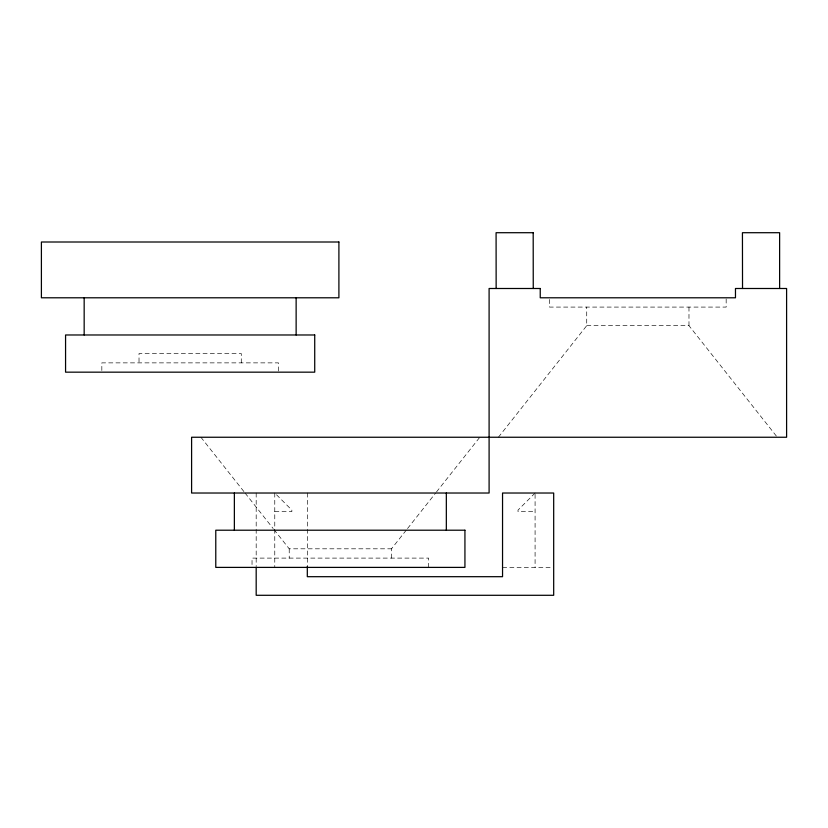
<?xml version="1.0" encoding="UTF-8"?>
<svg xmlns="http://www.w3.org/2000/svg" width="828" height="828" viewBox="0 0 828 828"><rect width="100%" height="100%" fill="white"/><g stroke="black" fill="none" stroke-linecap="round" stroke-linejoin="round"><path stroke-width="0.62" stroke-dasharray="4.14 3.1" d="M391.489 558.103L391.489 548.809L406.745 529.537M407.542 528.523L435.642 493.022M436.449 492.008L479.805 437.246M498.394 437.246L586.721 325.683L586.721 307.084M535.085 493.022L518.017 510.089L518.017 511.621L535.085 511.621M586.721 325.683L688.979 325.683L777.306 437.246M274.772 511.621L291.849 511.621L291.849 510.089L276.573 494.823M273.964 529.537L289.22 548.809L391.489 548.809M502.544 567.397L551.2 567.397M200.904 437.246L244.26 492.008M245.057 493.022L273.157 528.523M726.166 298.949L726.166 307.084L549.533 307.084L549.533 298.949M688.979 307.084L688.979 325.683M535.085 494.306L535.085 567.397M428.676 567.397L428.676 558.103L252.033 558.103L252.033 567.397M307.312 493.022L307.312 567.397M289.22 548.809L289.22 558.103M278.467 371.006L278.467 362.871L101.834 362.871L101.834 371.006M274.772 493.022L274.772 567.397M256.183 493.022L256.183 566.114M241.279 362.871L241.279 353.566L139.021 353.566L139.021 362.871"/><path stroke-width="1.24" d="M533.253 232.709L496.086 232.709L496.148 288.496M779.624 288.496L779.624 232.709L742.437 232.709L742.53 288.496M533.191 232.709L533.253 288.496M446.333 493.022L446.333 530.21M307.312 566.393L307.312 576.692L502.544 576.692L502.544 493.022L553.684 493.022L553.684 595.291L256.183 595.291L256.183 567.17M296.134 297.79L296.134 334.978M234.365 493.022L234.365 530.21M84.166 297.79L84.166 334.978M338.9 242.004L41.4 242.004L41.4 297.79L338.9 297.79L338.9 242.004M540.239 288.496L489.1 288.496L489.1 493.022L191.599 493.022L191.599 437.246L786.6 437.246L786.6 288.496L735.471 288.496L735.471 297.79L540.239 297.79L540.239 288.496M314.723 334.978L65.567 334.978L65.567 372.165L314.723 372.165L314.723 334.978M464.932 530.21L215.777 530.21L215.777 567.397L464.932 567.397L464.932 530.21"/></g></svg>
